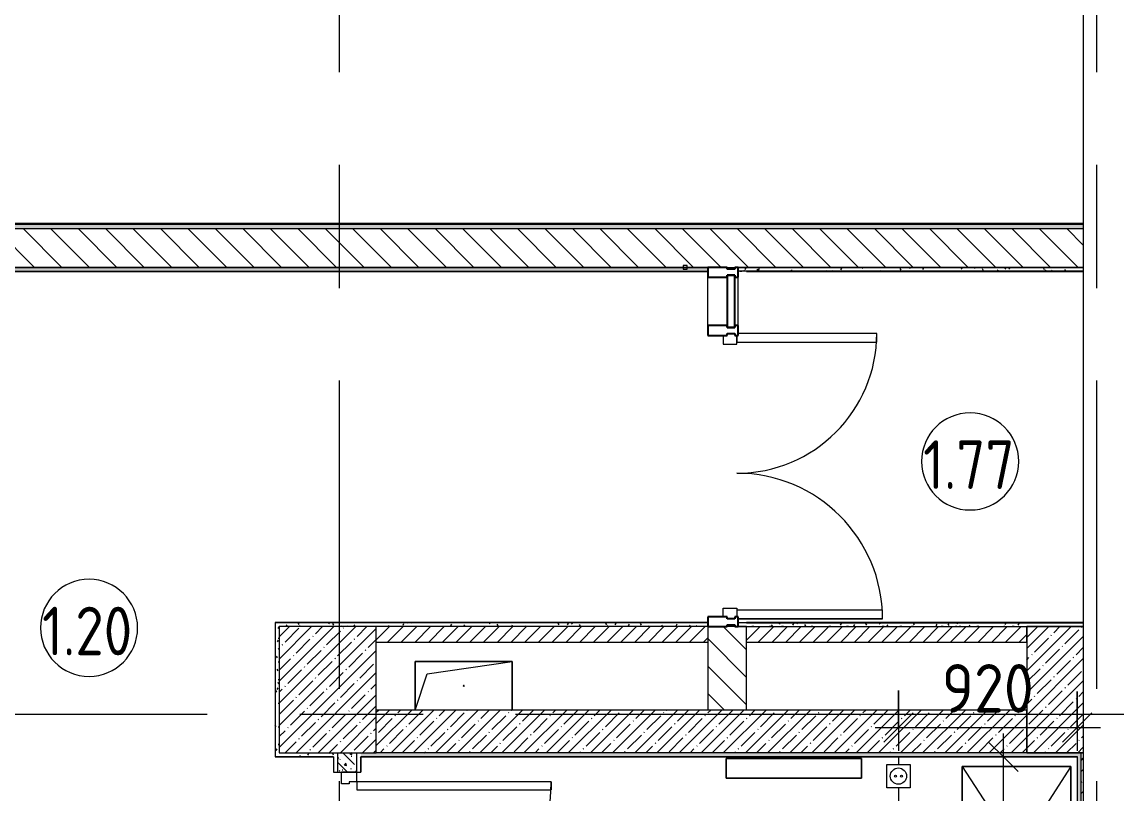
# Model space of a CAD drawing. Header units: millimetres. Extents: x 35881 to 234190, y -8553 to 29063.
# Drawn here: x 79026 to 84700, y 10688 to 14663 of the extents above; entities that cross this region are included whole.
import ezdxf

# ---------------------------------------------------------------- set-up
doc = ezdxf.new("R2010")
doc.units = ezdxf.units.MM
doc.linetypes.add('Осевая', pattern=[3175, 635, -476.25, 1587.5, -476.25])
for name, color, linetype, lineweight in [('A-ANNO-DIMS', 7, 'Continuous', 9), ('A-ANNO-DIMS-100', 7, 'Continuous', 9), ('A-AREA-IDEN', 7, 'Continuous', 9), ('A-DETL-GENF', 7, 'Continuous', 9), ('A-DOOR', 7, 'Continuous', 9), ('A-DOOR-1', 7, 'Continuous', 13), ('A-DOOR-FRAM', 7, 'Continuous', 13), ('A-GENM', 7, 'Continuous', 9), ('A-GLAZ-CURT', 7, 'Continuous', 9), ('A-GLAZ-CURT-1', 7, 'Continuous', 25), ('A-GLAZ-CWMG', 7, 'Continuous', 9), ('A-GLAZ-CWMG-1', 7, 'Continuous', 25), ('A-WALL', 7, 'Continuous', 9), ('E-ELEC-FIXT-IDEN', 7, 'Continuous', 9), ('I-WALL', 7, 'Continuous', 9), ('S-COLS', 7, 'Continuous', 9), ('Оси', 7, 'Continuous', 9), ('Оси-2', 7, 'Осевая', 9), ('Электрические приборы', 7, 'Continuous', 9)]:
    doc.layers.add(name, color=color, linetype=linetype, lineweight=lineweight)
for name, color, linetype, lineweight, true_color in [('A-WALL-1', 7, 'Continuous', 9, 0x3c3c3c), ('A-WALL-FNSH-1', 7, 'Continuous', 9, 0x3c3c3c), ('I-FURN-1', 7, 'Continuous', 9, 0xf0f0f0), ('Оси розеток', 7, 'Continuous', 9, 0xff1e23)]:
    doc.layers.add(name, color=color, linetype=linetype, lineweight=lineweight, true_color=true_color)
doc.styles.add('GOST Common_1', font='GOST_Common.ttf', dxfattribs={"width": 0.9, "height": 250})
doc.styles.add('ISOCPEUR', font='isocpeur.ttf', dxfattribs={"width": 0.9, "height": 250})
doc.dimstyles.new('ISO-2_5_0_9К_БОЛЬШОЙ', dxfattribs={"dimscale": 304.8, "dimtxt": 248.995294, "dimasz": 0.492126, "dimexe": 0.393701, "dimexo": 0.984252, "dimgap": 0, "dimtad": 1, "dimdec": 0, "dimrnd": 10, "dimzin": 0, "dimdsep": 46, "dimtxsty": 'ISOCPEUR', "dimblk1": 'OBLIQUE', "dimblk2": 'OBLIQUE', "dimsah": 1, "dimcen": 0.09, "dimdle": 0.393701, "dimazin": 0, "dimtfac": 1, "dimtdec": 4, "dimtix": 1, "dimtmove": 0, "dimatfit": 3, "dimfxl": 1, "dimtvp": 1, "dimtolj": 1, "dimtzin": 0, "dimarcsym": 2})
pattern_1 = [(45, (0, 0), (-57.02463, 57.02463), []), (45, (57.025, 0), (-57.02463, 57.02463), [100.806, -20.161, 3.353, -16.808])]
pattern_2 = [(135, (0, 0), (-70.71068, -70.71068), [])]
pattern_3 = [(0, (0, 0), (121.92, 30.48), [10.058, -81.382, 10.058, -81.382, -487.68]), (0, (0, 0), (121.92, 30.48), [-182.88, 10.058, -172.822, 10.058, -81.382, -213.36]), (0, (0, 0), (121.92, 30.48), [-457.2, 10.058, -50.902, 10.058, -142.342]), (120, (45.72, 15.24), (-87.356454, 90.345817), [10.058, -81.382, 10.058, -81.382, -487.68]), (120, (45.72, 15.24), (-87.356454, 90.345817), [-182.88, 10.058, -172.822, 10.058, -81.382, -213.36]), (120, (45.72, 15.24), (-87.356454, 90.345817), [-457.2, 10.058, -50.902, 10.058, -142.342]), (240, (60.96, 76.2), (-34.563546, -120.825817), [10.058, -81.382, 10.058, -81.382, -487.68]), (240, (60.96, 76.2), (-34.563546, -120.825817), [-182.88, 10.058, -172.822, 10.058, -81.382, -213.36]), (240, (60.96, 76.2), (-34.563546, -120.825817), [-457.2, 10.058, -50.902, 10.058, -142.342])]

# ---------------------------------------------------------------- blocks, each defined once
blk = doc.blocks.new('Системная панель - Стекло - 40мм-22736316-План размещения напольных электротехнических лючков и розеток 1 этажа в осях 12-23')
at = {"layer": 'A-GLAZ-CURT-1'}
for p, q in [((135, 0), (-135, 0)), ((-135, 0), (-135, -40)), ((135, -40), (135, 0)), ((-135, -40), (135, -40))]:
    blk.add_line(p, q, dxfattribs=at)
blk = doc.blocks.new('Прямоугольный импост - Импост структурный с накладкой - 160мм Темный-32274872-План размещения напольных электротехнических лючков и розеток 1 этажа в осях 12-23')
at = {"layer": 'A-GLAZ-CWMG'}
for p, q in [((82557, 13100), (82557, 13350)), ((82714, 13100), (82714, 13350))]:
    blk.add_line(p, q, dxfattribs=at)
blk = doc.blocks.new('Прямоугольный импост - Импост структурный с накладкой - 160мм Темный-30755840-План размещения напольных электротехнических лючков и розеток 1 этажа в осях 12-23')
at = {"layer": 'A-GLAZ-CWMG-1'}
for p, q in [((-50, 40), (-50, 140)), ((-50, 140), (0, 140)), ((0, 140), (0, 40)), ((-40, 40), (-50, 40)), ((-50, -17), (-50, 0)), ((-50, 0), (-40, 0)), ((-40, 0), (-40, 40)), ((-10, 40), (-10, 0)), ((0, 40), (-10, 40)), ((-10, 0), (0, 0)), ((0, 0), (0, -17)), ((0, -17), (-50, -17))]:
    blk.add_line(p, q, dxfattribs=at)
blk = doc.blocks.new('Дверь_Витражная_остекление_ - ДВН_CОШ в витраже В-7-32274869-План размещения напольных электротехнических лючков и розеток 1 этажа в осях 12-23')
at = {"layer": 'A-DETL-GENF'}
for p, q in [((735, 760), (690, 760)), ((690, 760), (690, 10)), ((735, 17), (735, 760)), ((-690, 730), (-735, 730)), ((-735, 730), (-735, 17)), ((-690, 10), (-690, 730)), ((-725, 10), (-690, 10)), ((-680, 10), (-725, 10)), ((-680, -60), (-680, 10)), ((680, -60), (680, 10)), ((680, 10), (725, 10)), ((690, 10), (725, 10)), ((-725, -60), (-680, -60)), ((725, -60), (680, -60))]:
    blk.add_line(p, q, dxfattribs=at)
at = {"layer": 'A-DOOR'}
for p, q in [((735, 760), (735, 17)), ((-735, 730), (-735, 17))]:
    blk.add_line(p, q, dxfattribs=at)
for centre, radius, start, end in [((735, 10), 750, 90, 180), ((-735, 10), 720, 360, 90)]:
    blk.add_arc(centre, radius, start, end, dxfattribs=at)
blk = doc.blocks.new('Прямоугольный импост - Импост структурный с накладкой - 160мм Темный-30755836-План размещения напольных электротехнических лючков и розеток 1 этажа в осях 12-23')
at = {"layer": 'A-GLAZ-CWMG-1'}
for p, q in [((-25, 40), (-25, 140)), ((-25, 140), (25, 140)), ((25, 140), (25, 40)), ((-15, 40), (-25, 40)), ((-25, -17), (-25, 0)), ((-25, 0), (-15, 0)), ((-15, 0), (-15, 40)), ((15, 40), (15, 0)), ((25, 40), (15, 40)), ((15, 0), (25, 0)), ((25, 0), (25, -17)), ((25, -17), (-25, -17))]:
    blk.add_line(p, q, dxfattribs=at)
blk = doc.blocks.new('Прямоугольный импост - Импост структурный с накладкой - 160мм Темный-30755843-План размещения напольных электротехнических лючков и розеток 1 этажа в осях 12-23')
at = {"layer": 'A-GLAZ-CWMG-1'}
for p, q in [((0, 140), (-50, 140)), ((-50, 140), (-50, 40)), ((0, 40), (0, 140)), ((-50, 40), (-40, 40)), ((-40, 0), (-50, 0)), ((-50, 0), (-50, -17)), ((-40, 40), (-40, 0)), ((-10, 0), (-10, 40)), ((-10, 40), (0, 40)), ((0, 0), (-10, 0)), ((0, -17), (0, 0)), ((-50, -17), (0, -17))]:
    blk.add_line(p, q, dxfattribs=at)
blk = doc.blocks.new('110_Дверь_СКБ_1Ст_Внутренняя1 - Д-4 _п_ 1100x2100h_су мгн 2-33304581-План размещения напольных электротехнических лючков и розеток 1 этажа в осях 12-23')
at = {"layer": 'A-DOOR'}
blk.add_arc((-487.5, 50), 1000, 360, 90, dxfattribs=at)
at = {"layer": 'A-DOOR-1'}
for p, q in [((-487.5, 1050), (-447.5, 1050)), ((-487.5, 1050), (-487.5, 50)), ((-447.5, 50), (-447.5, 1050)), ((-487.5, 50), (-447.5, 50))]:
    blk.add_line(p, q, dxfattribs=at)
at = {"layer": 'A-DOOR-FRAM'}
for p, q in [((-487.5, 50), (-537.5, 50)), ((-537.5, 50), (-537.5, -30)), ((-487.5, 50), (-487.5, 10)), ((-487.5, 10), (-477.5, 10)), ((-477.5, 10), (-477.5, -30)), ((502.5, 10), (512.5, 10)), ((502.5, 10), (502.5, -30)), ((562.5, 50), (512.5, 50)), ((512.5, 50), (512.5, 10)), ((562.5, 50), (562.5, -30)), ((-477.5, -30), (-537.5, -30)), ((562.5, -30), (502.5, -30))]:
    blk.add_line(p, q, dxfattribs=at)
blk = doc.blocks.new('BSC_Колонна _Прямоугольная - 650х500-V56-План размещения напольных электротехнических лючков и розеток 1 этажа в осях 12-23')
at = {"layer": 'S-COLS'}
h = blk.add_hatch(dxfattribs=at)
h.set_pattern_fill('FP_54', color=256, style=0, pattern_type=2)
h.set_pattern_definition([(135, (11225, -80600), (-57.02463, -57.02463), []), (135, (11225, -80542.975), (-57.02463, -57.02463), [100.806, -20.161, 3.353, -16.808])])
h.paths.add_polyline_path([(325, -250), (325, 250), (-325, 250), (-325, -250)])
for p, q in [((325, 250), (-325, 250)), ((-325, 250), (-325, -250)), ((325, -250), (325, 250)), ((-325, -250), (325, -250))]:
    blk.add_line(p, q, dxfattribs=at)
blk = doc.blocks.new('GM_Отверстие прямоугольное _в плите_ - Отверстие-V61-План размещения напольных электротехнических лючков и розеток 1 этажа в осях 12-23')
at = {"layer": 'A-GENM'}
for p, q in [((-250, -125), (-250, 125)), ((-250, 125), (250, 125)), ((250, 125), (-250, 125)), ((-250, 125), (-250, -125)), ((-187.5, 62.5), (250, 125)), ((250, 125), (250, -125)), ((250, -125), (250, 125)), ((-250, -125), (-187.5, 62.5))]:
    blk.add_line(p, q, dxfattribs=at)
for start, end in [(360, 180), (180, 360)]:
    blk.add_arc((0, 0), 2.5, start, end, dxfattribs=at)
blk = doc.blocks.new('Блок Розеток и Выключателей - Блок Розеток и Выключателей_SK1-V63-План размещения напольных электротехнических лючков и розеток 1 этажа в осях 12-23')
at = {"layer": 'A-DETL-GENF'}
for p, q in [((-60, -40), (60, -40)), ((-60, -160), (-60, -40)), ((60, -40), (60, -160)), ((60, -160), (-60, -160))]:
    blk.add_line(p, q, dxfattribs=at)
for centre, radius in [((0, -100), 42), ((-15.6, -100), 4.8), ((15.6, -100), 4.8)]:
    blk.add_circle(centre, radius, dxfattribs=at)
at = {"layer": 'Оси розеток'}
blk.add_line((0, 0), (0, -40), dxfattribs=at)
blk = doc.blocks.new('Шкаф параметрический - 15_11-25643356-План размещения напольных электротехнических лючков и розеток 1 этажа в осях 12-23')
at = {"layer": 'I-FURN-1'}
for p, q in [((0, 0), (860, 560)), ((0, 560), (860, 0)), ((860, 560), (0, 560)), ((0, 560), (0, 0)), ((0, 0), (0, 560)), ((0, 560), (860, 560)), ((860, 0), (860, 560)), ((860, 560), (860, 0)), ((0, 0), (860, 0)), ((860, 0), (0, 0))]:
    blk.add_line(p, q, dxfattribs=at)
blk = doc.blocks.new('DET_L_Линия разрыва - М100-30654842-План размещения напольных электротехнических лючков и розеток 1 этажа в осях 12-23')
at = {"layer": 'A-DETL-GENF'}
blk.add_line((11739.9, 0), (0, 0), dxfattribs=at)
blk = doc.blocks.new('Марка_Помещения - Номер-25198446-План размещения напольных электротехнических лючков и розеток 1 этажа в осях 12-23')
at = {"layer": 'A-AREA-IDEN'}
for start, end in [(360, 180), (180, 360)]:
    blk.add_arc((0, 0), 2.5, start, end, dxfattribs=at)
blk = doc.blocks.new('DIMBLOCK75-План размещения напольных электротехнических лючков и розеток 1 этажа в осях 12-23')
at = {"layer": 'A-ANNO-DIMS-100'}
for p, q in [((83538.7, 11221), (83538.7, 10910.6)), ((83538.7, 11030.6), (83538.7, 11221)), ((84459, 11215.1), (84459, 10910.6)), ((84459, 11030.6), (84459, 11215.1)), ((83418.7, 11030.6), (84579, 11030.6))]:
    blk.add_line(p, q, dxfattribs=at)
at = {"layer": 'A-ANNO-DIMS-100', "lineweight": 20}
for p, q in [((83538.7, 11030.6), (83613.7, 11105.6)), ((84459, 11030.6), (84534, 11105.6)), ((83538.7, 11030.6), (83463.7, 10955.6)), ((84459, 11030.6), (84384, 10955.6))]:
    blk.add_line(p, q, dxfattribs=at)
at = {"layer": 'A-ANNO-DIMS-100', "color": 0, "insert": (83761.9, 11357.2), "char_height": 250, "width": 568.858, "attachment_point": 1, "line_spacing_factor": 1.149209, "style": 'ISOCPEUR'}
blk.add_mtext('920', dxfattribs=at)
blk = doc.blocks.new('_Oblique')
at = {"color": 0, "linetype": 'ByBlock', "lineweight": -2}
blk.add_line((-0.5, -0.5), (0.5, 0.5), dxfattribs=at)
blk = doc.blocks.new('DIMBLOCK77-План размещения напольных электротехнических лючков и розеток 1 этажа в осях 12-23')
at = {"layer": 'A-ANNO-DIMS-100', "lineweight": 20}
for p, q in [((84079.6, 10879), (84004.6, 10954)), ((84079.6, 10879), (84154.6, 10804)), ((84079.6, 9688.8), (84004.6, 9763.8)), ((84079.6, 9688.8), (84154.6, 9613.8))]:
    blk.add_line(p, q, dxfattribs=at)
at = {"layer": 'A-ANNO-DIMS-100'}
for p, q in [((84079.6, 9688.8), (84079.6, 10999)), ((83870.5, 10879), (84199.6, 10879)), ((84079.6, 10879), (83870.5, 10879)), ((84000, 9688.8), (84199.6, 9688.8)), ((84079.6, 9688.8), (84000, 9688.8))]:
    blk.add_line(p, q, dxfattribs=at)
at = {"layer": 'A-ANNO-DIMS-100', "color": 0, "insert": (83753, 10010.9), "char_height": 250, "width": 655.049, "attachment_point": 1, "rotation": 90, "line_spacing_factor": 1.149209, "style": 'ISOCPEUR'}
blk.add_mtext('1190', dxfattribs=at)

msp = doc.modelspace()

# ---------------------------------------------------------------- hatches: boundary and pattern name
at = {"layer": 'I-WALL'}
h = msp.add_hatch(dxfattribs=at)
h.set_pattern_fill('FP_58', color=256, style=0, pattern_type=2)
h.set_pattern_definition(pattern_3)
h.paths.add_polyline_path([(84490.7, 13600), (84490.7, 13620), (70810, 13620), (70810, 13600), (81905.3, 13600)])
h = msp.add_hatch(dxfattribs=at)
h.set_pattern_fill('FP_20', color=256, style=0, pattern_type=2)
h.set_pattern_definition(pattern_2)
h.paths.add_polyline_path([(84490.7, 13400), (84490.7, 13600), (68650, 13600), (68650, 13400), (81905.3, 13400)])
h = msp.add_hatch(dxfattribs=at)
h.set_pattern_fill('FP_58', color=256, style=0, pattern_type=2)
h.set_pattern_definition(pattern_3)
h.paths.add_polyline_path([(77312.8, 13380), (82557, 13380), (82557, 13400), (77299.8, 13400), (77299.8, 13380)])
h = msp.add_hatch(dxfattribs=at)
h.set_pattern_fill('FP_58', color=256, style=0, pattern_type=2)
h.set_pattern_definition(pattern_3)
h.paths.add_polyline_path([(84490.7, 13380), (84490.7, 13400), (82714, 13400), (82714, 13380), (82757, 13380)])
h = msp.add_hatch(dxfattribs=at)
h.set_pattern_fill('FP_58', color=256, style=0, pattern_type=2)
h.set_pattern_definition(pattern_3)
h.paths.add_polyline_path([(82557, 11550), (82557, 11570), (80330, 11570), (80330, 11550), (81905.3, 11550)])
h = msp.add_hatch(dxfattribs=at)
h.set_pattern_fill('FP_58', color=256, style=0, pattern_type=2)
h.set_pattern_definition(pattern_3)
h.paths.add_polyline_path([(80350, 10880), (80350, 11550), (80330, 11550), (80330, 10880)])
h = msp.add_hatch(dxfattribs=at)
h.set_pattern_fill('FP_38', color=256, style=0, pattern_type=2)
h.set_pattern_definition([(45, (0, 0), (-35.35534, 35.35534), [])])
h.paths.add_polyline_path([(84200, 11470), (84200, 11550), (82757, 11550), (82757, 11470)])
h.paths.add_polyline_path([(82557, 11470), (82557, 11550), (80850, 11550), (80850, 11470), (81905.3, 11470)])
h = msp.add_hatch(dxfattribs=at)
h.set_pattern_fill('FP_20', color=256, style=0, pattern_type=2)
h.set_pattern_definition(pattern_2)
h.paths.add_polyline_path([(82757, 11120), (82757, 11550), (82557, 11550), (82557, 11120)])
h = msp.add_hatch(dxfattribs=at)
h.set_pattern_fill('FP_58', color=256, style=0, pattern_type=2)
h.set_pattern_definition(pattern_3)
h.paths.add_polyline_path([(84490.7, 11550), (84490.7, 11570), (82714, 11570), (82714, 11550)])
h = msp.add_hatch(dxfattribs=at)
h.set_pattern_fill('FP_1', color=256, style=0, pattern_type=2)
h.set_pattern_definition(pattern_1)
h.paths.add_polyline_path([(84200, 10900), (84200, 11120), (80850, 11120), (80850, 10900), (81905.3, 10900)])
h = msp.add_hatch(dxfattribs=at)
h.set_pattern_fill('FP_58', color=256, style=0, pattern_type=2)
h.set_pattern_definition(pattern_3)
h.paths.add_polyline_path([(80630, 10880), (80650, 10880), (80650, 10900), (80350, 10900), (80350, 10880), (80629, 10880)])
h = msp.add_hatch(dxfattribs=at)
h.set_pattern_fill('FP_22', color=256, style=0, pattern_type=2)
h.set_pattern_definition([(135, (0, 0), (-75.43415, -75.43415), [106.68, -17.78, 3.556, -17.78]), (135, (0, 75.39), (-75.43415, -75.43415), []), (50, (0, 0), (127.52922, -11.15758), [13.335, -146.685]), (355, (0, 0), (-24.66966, 133.74002), [10.668, -117.348]), (100.451, (10.63, -0.93), (102.85973, 122.58178), [11.333, -124.663]), (46.184, (0, 35.56), (189.75516, -29.43036), [20.002, -220.027]), (96.636, (15.81, 33.1), (166.1822, 173.1996), [17, -186.995]), (351.184, (0, 35.56), (166.18393, 173.19757), [16.002, -176.022]), (21, (17.78, 26.67), (106.13027, -71.58603), [13.335, -146.685]), (326, (17.78, 26.67), (43.26188, 128.93175), [10.668, -117.348]), (71.451, (26.62, 20.7), (149.39198, 57.34505), [11.333, -124.663]), (37.5, (0, 0), (2.162228, 59.188357), [3.353, -112.573, 3.353, -115.773, -117.792]), (37.5, (0, 0), (2.162228, 59.188357), [-235.052, 3.353, -114.44]), (7.5, (0, 0), (46.773857, 70.12615), [3.353, -64.567, 3.353, -109.906, -44.894]), (7.5, (0, 0), (46.773857, 70.12615), [-181.178, 3.353, -41.542]), (327.5, (-39.65, 0), (94.91367, -4.010093), [3.353, -41.097, 3.353, -135.331, -184.023]), (327.5, (-39.65, 0), (94.91367, -4.010093), [-183.134, 3.353, -180.67]), (317.5, (-57.43, 0), (103.69057, 17.79882), [3.353, -54.432, 3.353, -88.748, -130.683]), (317.5, (-57.43, 0), (103.69057, 17.79882), [-149.885, 3.353, -127.33])])
h.paths.add_polyline_path([(80750, 9200), (80750, 9700), (80650, 9700), (80650, 9200)])
h.paths.add_polyline_path([(80650, 10800), (80750, 10800), (80750, 10900), (80650, 10900)])
h = msp.add_hatch(dxfattribs=at)
h.set_pattern_fill('FP_58', color=256, style=0, pattern_type=2)
h.set_pattern_definition(pattern_3)
h.paths.add_polyline_path([(80770, 9200), (80770, 9700), (80750, 9700), (80750, 9200)])
h.paths.add_polyline_path([(80750, 10800), (80770, 10800), (80770, 10900), (80750, 10900)])
h = msp.add_hatch(dxfattribs=at)
h.set_pattern_fill('FP_58', color=256, style=0, pattern_type=2)
h.set_pattern_definition(pattern_3)
h.paths.add_polyline_path([(84460, 10880), (84480, 10880), (84480, 10900), (80770, 10900), (80771, 10880), (81905.3, 10880)])
h = msp.add_hatch(dxfattribs=at)
h.set_pattern_fill('FP_1', color=256, style=0, pattern_type=2)
h.set_pattern_definition(pattern_1)
h.paths.add_polyline_path([(84490.7, 4050), (84490.7, 10900), (84480, 10900), (84480, 4050)])
h = msp.add_hatch(dxfattribs=at)
h.set_pattern_fill('FP_58', color=256, style=0, pattern_type=2)
h.set_pattern_definition(pattern_3)
h.paths.add_polyline_path([(80650, 9200), (80650, 9700), (80630, 9700), (80630, 9200)])
h.paths.add_polyline_path([(80650, 10800), (80650, 10880), (80630, 10880), (80630, 10800)])
h = msp.add_hatch(dxfattribs=at)
h.set_pattern_fill('FP_58', color=256, style=0, pattern_type=2)
h.set_pattern_definition(pattern_3)
h.paths.add_polyline_path([(84480, 4050), (84480, 10880), (84460, 10879), (84460, 4050)])
at = {"layer": 'S-COLS'}
h = msp.add_hatch(dxfattribs=at)
h.set_pattern_fill('FP_1', color=256, style=0, pattern_type=2)
h.set_pattern_definition(pattern_1)
h.paths.add_polyline_path([(84200, 10900), (84490.7, 10900), (84490.7, 11550), (84200, 11550)])

# ---------------------------------------------------------------- linework, layer by layer
at = {"layer": 'A-WALL'}
for p, q in [((84490.7, 13620), (70830, 13620)), ((77299.8, 13380), (82557, 13380)), ((84490.7, 13380), (82714, 13380)), ((84490.7, 10900), (80850, 10900)), ((80630, 10880), (80330, 10880)), ((80630, 10880), (80630, 10800)), ((80770, 10800), (80770, 10880)), ((84460, 10880), (80770, 10880)), ((84460, 4070), (84460, 10880))]:
    msp.add_line(p, q, dxfattribs=at)
at = {"layer": 'A-WALL-1'}
for p, q in [((66560, 13600), (84490.7, 13600)), ((73540, 13400), (84490.7, 13400)), ((82557, 13400), (77279.8, 13400)), ((82450, 13410), (82430, 13410)), ((82430, 13410), (82430, 13390)), ((82450, 13390), (82450, 13410)), ((82557, 13380), (82557, 13400)), ((84490.7, 13400), (82714, 13400)), ((82714, 13400), (82714, 13380)), ((82430, 13390), (82450, 13390)), ((82557, 11570), (80330, 11570)), ((80330, 11570), (80330, 10880)), ((82557, 11550), (80850, 11550)), ((82557, 11570), (82557, 11120)), ((82757, 11550), (82557, 11550)), ((82757, 11570), (82714, 11570)), ((82714, 11570), (82714, 11550)), ((82714, 11550), (84490.7, 11550)), ((82757, 11120), (82757, 11550)), ((84200, 11470), (84200, 11550)), ((80850, 11470), (82557, 11470)), ((82757, 11470), (84200, 11470)), ((84200, 11120), (80850, 11120)), ((84200, 10900), (84200, 11120)), ((80650, 10900), (80650, 10800)), ((80750, 10800), (80750, 10900)), ((84480, 4050), (84480, 10900)), ((80630, 10800), (80770, 10800))]:
    msp.add_line(p, q, dxfattribs=at)
at = {"layer": 'A-WALL-FNSH-1'}
for p, q in [((70830, 13628), (84490.7, 13628)), ((77300.8, 13379), (82557, 13379)), ((82557, 13379), (82557, 13380)), ((82757, 13380), (82757, 13379)), ((82757, 13379), (84490.7, 13379)), ((80329, 11571), (80329, 10879)), ((82557, 11571), (80329, 11571)), ((82557, 11570), (82557, 11571)), ((84490.7, 11571), (82757, 11571)), ((82757, 11571), (82757, 11570)), ((82757, 11570), (84490.7, 11570)), ((80329, 10879), (80629, 10879)), ((80629, 10879), (80629, 10800)), ((80771, 10880), (80771, 10800)), ((80771, 10879), (84459, 10879)), ((84459, 10879), (84459, 4071)), ((80629, 10800), (80630, 10800)), ((80770, 10800), (80771, 10800))]:
    msp.add_line(p, q, dxfattribs=at)
at = {"layer": 'E-ELEC-FIXT-IDEN'}
msp.add_line((83538.7, 10720), (83538.7, 9759.5), dxfattribs=at)
at = {"layer": 'I-FURN-1'}
for p, q in [((83348.4, 10870.4), (82651.6, 10870.4)), ((82651.6, 10870.4), (82651.6, 10769.6)), ((82651.6, 10769.6), (82651.6, 10870.4)), ((82651.6, 10870.4), (83348.4, 10870.4)), ((83348.4, 10769.6), (83348.4, 10870.4)), ((83348.4, 10870.4), (83348.4, 10769.6)), ((82651.6, 10769.6), (83348.4, 10769.6)), ((83348.4, 10769.6), (82651.6, 10769.6))]:
    msp.add_line(p, q, dxfattribs=at)
at = {"layer": 'S-COLS'}
for p, q in [((84490.7, 11550), (84200, 11550)), ((84200, 11550), (84200, 10900)), ((84200, 10900), (84490.7, 10900))]:
    msp.add_line(p, q, dxfattribs=at)
at = {"layer": 'Оси'}
for p, q in [((81600, 13400), (84100, 13400)), ((82200, 11100), (84700, 11100))]:
    msp.add_line(p, q, dxfattribs=at)
at = {"layer": 'Оси-2'}
for p, q in [((80660, 593.7), (80660, 24890.1)), ((84560, 593.7), (84560, 19415.1)), ((39180.8, 13400), (81600, 13400)), ((39180.8, 11100), (82200, 11100))]:
    msp.add_line(p, q, dxfattribs=at)

# ---------------------------------------------------------------- block references
at = {"layer": 'A-AREA-IDEN', "xscale": 99.99999999999993, "yscale": 99.99999999999993, "zscale": 99.99999999999993}
for p in [(83907.8, 12400.6), (79370.9, 11543.8)]:
    msp.add_blockref('Марка_Помещения - Номер-25198446-План размещения напольных электротехнических лючков и розеток 1 этажа в осях 12-23', p, dxfattribs=at)
at = {"layer": 'A-DETL-GENF', "rotation": 90.00000000000031}
msp.add_blockref('DET_L_Линия разрыва - М100-30654842-План размещения напольных электротехнических лючков и розеток 1 этажа в осях 12-23', (84490.7, 3301.1), dxfattribs=at)
at = {"layer": 'A-DOOR'}
for name, p, rotation in [('Дверь_Витражная_остекление_ - ДВН_CОШ в витраже В-7-32274869-План размещения напольных электротехнических лючков и розеток 1 этажа в осях 12-23', (82697, 12325), 269.9999999999999), ('110_Дверь_СКБ_1Ст_Внутренняя1 - Д-4 _п_ 1100x2100h_су мгн 2-33304581-План размещения напольных электротехнических лючков и розеток 1 этажа в осях 12-23', (80700, 10262.5), 269.9999999999998)]:
    msp.add_blockref(name, p, dxfattribs=dict(at, rotation=rotation))
at = {"layer": 'A-GENM'}
msp.add_blockref('GM_Отверстие прямоугольное _в плите_ - Отверстие-V61-План размещения напольных электротехнических лючков и розеток 1 этажа в осях 12-23', (81300, 11245), dxfattribs=at)
at = {"layer": 'A-GLAZ-CURT', "rotation": 269.9999999999999}
msp.add_blockref('Системная панель - Стекло - 40мм-22736316-План размещения напольных электротехнических лючков и розеток 1 этажа в осях 12-23', (82697, 13225), dxfattribs=at)
at = {"layer": 'A-GLAZ-CWMG', "rotation": 89.99999999999993}
msp.add_blockref('Прямоугольный импост - Импост структурный с накладкой - 160мм Темный-30755843-План размещения напольных электротехнических лючков и розеток 1 этажа в осях 12-23', (82697, 13400), dxfattribs=at)
at = {"layer": 'A-GLAZ-CWMG'}
msp.add_blockref('Прямоугольный импост - Импост структурный с накладкой - 160мм Темный-32274872-План размещения напольных электротехнических лючков и розеток 1 этажа в осях 12-23', (0, 0), dxfattribs=at)
at = {"layer": 'A-GLAZ-CWMG', "extrusion": (0, 0, -1), "rotation": 270.0000000000001}
for name, p in [('Прямоугольный импост - Импост структурный с накладкой - 160мм Темный-30755836-План размещения напольных электротехнических лючков и розеток 1 этажа в осях 12-23', (-82697, 13075)), ('Прямоугольный импост - Импост структурный с накладкой - 160мм Темный-30755840-План размещения напольных электротехнических лючков и розеток 1 этажа в осях 12-23', (-82697, 11550))]:
    msp.add_blockref(name, p, dxfattribs=at)
at = {"layer": 'I-FURN-1', "rotation": 269.9999999999994}
msp.add_blockref('Шкаф параметрический - 15_11-25643356-План размещения напольных электротехнических лючков и розеток 1 этажа в осях 12-23', (83867, 10829), dxfattribs=at)
at = {"layer": 'S-COLS', "rotation": 270.0000000000007}
msp.add_blockref('BSC_Колонна _Прямоугольная - 650х500-V56-План размещения напольных электротехнических лючков и розеток 1 этажа в осях 12-23', (80600, 11225), dxfattribs=at)
at = {"layer": 'Электрические приборы'}
msp.add_blockref('Блок Розеток и Выключателей - Блок Розеток и Выключателей_SK1-V63-План размещения напольных электротехнических лючков и розеток 1 этажа в осях 12-23', (83538.7, 10880), dxfattribs=at)

# ---------------------------------------------------------------- texts
at = {"layer": 'A-AREA-IDEN', "char_height": 250, "width": 606.076, "attachment_point": 1, "style": 'GOST Common_1'}
for s, insert in [('1.77', (83665.9, 12509.1)), ('1.20', (79129.1, 11652.4))]:
    msp.add_mtext(s, dxfattribs=dict(at, insert=insert))

# ---------------------------------------------------------------- dimensions: what is measured, and where the dimension line sits
at = {"layer": 'A-ANNO-DIMS'}
dim = msp.add_linear_dim(base=(84459, 11030.6), p1=(83538.7, 10921), p2=(84459, 10915.1), dimstyle='ISO-2_5_0_9К_БОЛЬШОЙ', override={"dimpost": '<>', "dimfxl": 920.268887}, dxfattribs=at)
dim.commit()
dim.dimension.update_dxf_attribs({"geometry": 'DIMBLOCK75-План размещения напольных электротехнических лючков и розеток 1 этажа в осях 12-23', "text_midpoint": (83998.9, 11155.6)})
dim = msp.add_linear_dim(base=(84079.6, 10879), p1=(84300, 9688.8), p2=(84170.5, 10879), angle=90, dimstyle='ISO-2_5_0_9К_БОЛЬШОЙ', override={"dimpost": '<>', "dimfxl": 1197.272165}, dxfattribs=at)
dim.commit()
dim.dimension.update_dxf_attribs({"geometry": 'DIMBLOCK77-План размещения напольных электротехнических лючков и розеток 1 этажа в осях 12-23', "text_midpoint": (83954.6, 10283.9)})

doc.saveas('drawing.dxf')
